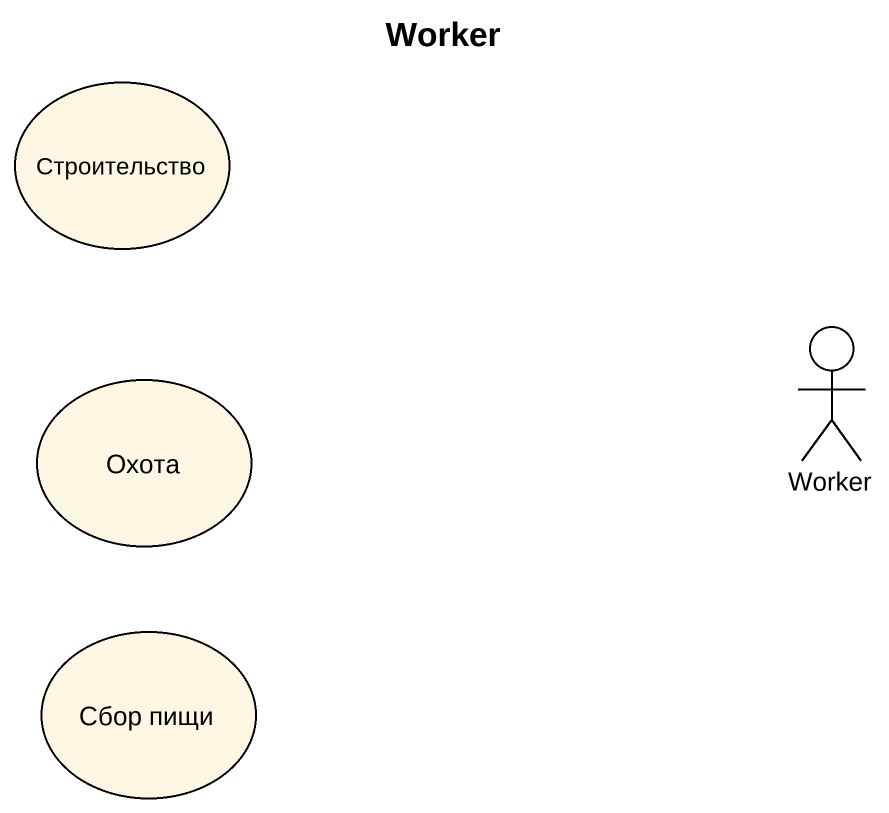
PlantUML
@startuml
title Worker
usecase Строительство
usecase Охота
actor Worker
usecase "Сбор пищи" as Сбор_пищи
@enduml
